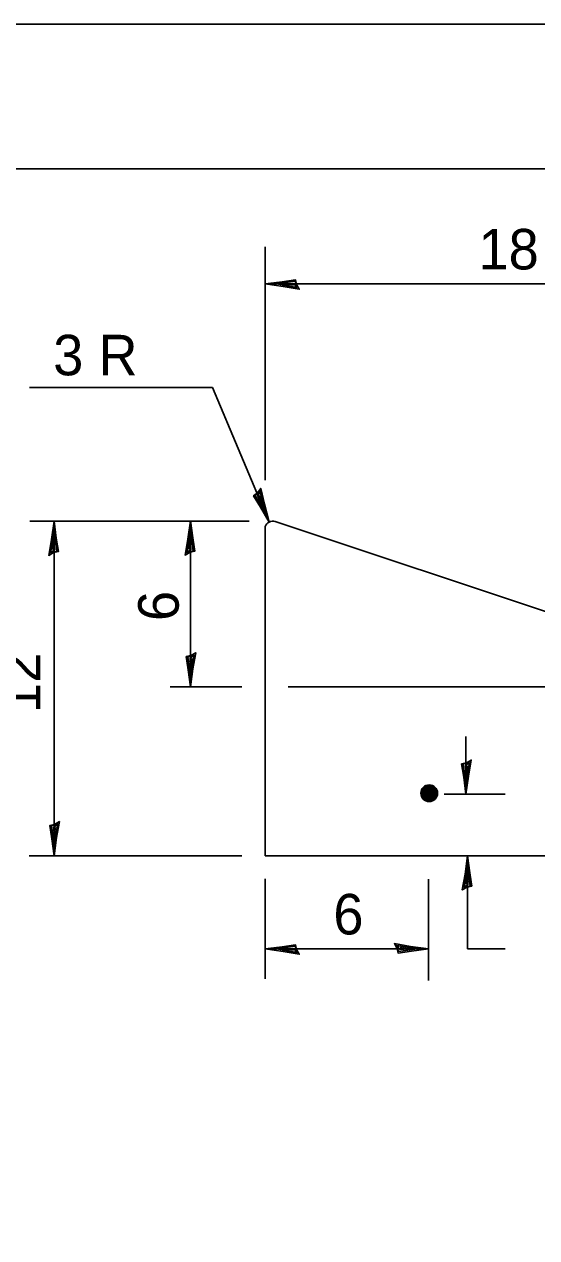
# Model space of a CAD drawing. Extents: x 0 to 2.83, y 0 to 1.83.
# Drawn here: x 0.2862 to 0.4337, y 1.4839 to 1.8333 of the extents above; entities that cross this region are included whole.
import ezdxf

# ---------------------------------------------------------------- set-up
doc = ezdxf.new("R2010")
doc.units = 0
for name, color, linetype in [('RD_Pr_Roadway_Dimensions', 7, 'Continuous'), ('SH_General_Details', 7, 'Continuous'), ('SH_Printer_Plotting_Border', 7, 'Continuous')]:
    doc.layers.add(name, color=color, linetype=linetype)

msp = doc.modelspace()

# ---------------------------------------------------------------- linework, layer by layer
at = {"layer": 'RD_Pr_Roadway_Dimensions'}
for p, q in [((0.35549055459728696, 1.7020721915957837), (0.35549055459728696, 1.7692521915835646)), ((0.35549055459728696, 1.7585705249307064), (0.5012905546092079, 1.7585705249307064)), ((0.34036055460205533, 1.7287721915838627), (0.2877472212575958, 1.7287721915838627)), ((0.34036055460205533, 1.7287721915838627), (0.356702221261023, 1.6900055249137191)), ((0.3509505545959458, 1.6902405249280243), (0.28780055459967113, 1.6902405249280243)), ((0.2948155546054826, 1.6902405249280243), (0.2948155546054826, 1.5939071915944425)), ((0.3340438879393623, 1.6903271915910152), (0.3340438879393623, 1.642507191598168)), ((0.3488238879308686, 1.642507191598168), (0.32820555459117745, 1.642507191598168)), ((0.48795722127637126, 1.642507191598168), (0.3621572212644503, 1.642507191598168)), ((0.4132822212644503, 1.6282888582547514), (0.4132822212644503, 1.611630524913719)), ((0.4070738879308686, 1.611630524913719), (0.4245422212742851, 1.611630524913719)), ((0.3488238879308686, 1.5939071915944425), (0.28761555459728694, 1.5939071915944425)), ((0.41377222127398705, 1.5939071915944425), (0.41377222127398705, 1.567082191586247)), ((0.35549055459728696, 1.5872405249280241), (0.35549055459728696, 1.5584621915814785)), ((0.4025705546007142, 1.5871388582584767), (0.4025705546007142, 1.5580305249293653)), ((0.35549055459728696, 1.567082191586247), (0.4025705546007142, 1.567082191586247)), ((0.41377222127398705, 1.567082191586247), (0.4245422212742851, 1.567082191586247))]:
    msp.add_line(p, q, dxfattribs=at)
for points in [[(0.36452722126921866, 1.7584388582510262), (0.36422555459222056, 1.7597871915896741), (0.3604038879342959, 1.7592055249211698), (0.35549055459728696, 1.7585705249307064), (0.36073722126713254, 1.7578505249222127), (0.3653322212763712, 1.757043858249983), (0.36452722126921866, 1.7584388582510262), (0.36412388794278955, 1.7593305249211697), (0.35879222127428506, 1.7585621915859488), (0.3646205545925186, 1.7575405249198286), (0.36376055459833, 1.758687191585949), (0.36131055461025097, 1.7585321915944425), (0.3636672212742851, 1.7581755249304085)], [(0.35331388794040536, 1.6983838582632451), (0.35218888794040537, 1.6975805249211697), (0.3542072212763712, 1.694285524924597), (0.356702221261023, 1.6900055249137191), (0.35532888792610023, 1.695120524923256), (0.35428555459460476, 1.699668858249983), (0.35331388794040536, 1.6983838582632451), (0.3526488879390643, 1.6976655249198287), (0.35542722126474835, 1.6930505249304084), (0.3541055546068237, 1.6988188582462578), (0.3533822212681756, 1.6975805249211697), (0.35447722127666925, 1.695383858263245), (0.35389055459356167, 1.6976938582462577)], [(0.2946838879250572, 1.6812038582560924), (0.29603222126445033, 1.6815055249137192), (0.2954505545959458, 1.6853271915910153), (0.2948155546054826, 1.6902405249280243), (0.29409555459698894, 1.6849938582581787), (0.29328888792475916, 1.6803971915838627), (0.2946838879250572, 1.6812038582560924), (0.29557555459594587, 1.6816071915825217), (0.29480722125998, 1.686938858251026), (0.29378555459460476, 1.681110524912676), (0.29493222125998, 1.6819705249269812), (0.2947772212692187, 1.6844205249150603), (0.2944205546044395, 1.6820638582510261)], [(0.33391222125968195, 1.6812905249198287), (0.33526055459833004, 1.6815921915968268), (0.33467888792982553, 1.6854138582547513), (0.3340438879393623, 1.6903271915910152), (0.33332388793086865, 1.6850805249211698), (0.33251722125863886, 1.680483858247599), (0.33391222125968195, 1.6812905249198287), (0.33480388792982557, 1.6816938582462577), (0.3340355545946047, 1.6870255249140171), (0.33301388792848446, 1.6811971915957837), (0.33416055459460475, 1.6820571915907172), (0.3340055546030984, 1.6845071915981678), (0.3336488879390643, 1.6821505249140172)], [(0.33417555459967113, 1.651543858249983), (0.33282722126102304, 1.6512421915931015), (0.33340888792952755, 1.6474205249150602), (0.3340438879393623, 1.642507191598168), (0.33476388792848444, 1.647753858248642), (0.3355705546007142, 1.6523488582571355), (0.33417555459967113, 1.651543858249983), (0.3332838879295275, 1.6511405249235538), (0.3340522212647483, 1.6458088582557944), (0.3350738879308686, 1.6516371915933994), (0.33392722126474833, 1.6507771915790943), (0.33408222127637127, 1.6483271915910154), (0.3344388879404054, 1.6506838582557946)], [(0.41341388792475914, 1.6206671915849058), (0.41206555460548255, 1.6203655249280242), (0.41264722127398706, 1.616543858249983), (0.4132822212644503, 1.611630524913719), (0.41400222127294395, 1.6168771915835647), (0.41480888792505716, 1.6214721915920585), (0.41341388792475914, 1.6206671915849058), (0.4125222212739871, 1.6202638582584767), (0.4132905546092079, 1.6149321915907173), (0.41431222127532813, 1.6207605249283223), (0.41316555460920784, 1.6199005249140173), (0.4133205546007142, 1.617450524925938), (0.4136772212647483, 1.6198071915907173)], [(0.2949472212657914, 1.6029438582462578), (0.29359888792714334, 1.602642191588631), (0.2941805545949028, 1.5988205249307064), (0.2948155546054826, 1.5939071915944425), (0.29553555459460473, 1.5991538582642881), (0.2963422212668345, 1.6037488582534103), (0.2949472212657914, 1.6029438582462578), (0.29405555459490273, 1.6025405249198286), (0.2948238879308686, 1.5972088582513242), (0.2958455545969889, 1.6030371915896742), (0.2946988879308686, 1.6021771915954857), (0.2948538879417465, 1.59972719158729), (0.2952105546065257, 1.6020838582513242)], [(0.41364055459356164, 1.584870524923256), (0.4149888879322097, 1.5851721915801376), (0.4144072212644503, 1.5889938582581786), (0.41377222127398705, 1.5939071915944425), (0.41305222126474833, 1.588660524924597), (0.41224555459251855, 1.584063858251026), (0.41364055459356164, 1.584870524923256), (0.41453222126445033, 1.5852738582489398), (0.41376388792848445, 1.5906055249174444), (0.41274222126236415, 1.5847771915790945), (0.41388888792848444, 1.5856371915933996), (0.4137338879369781, 1.5880871915814785), (0.41337722127294396, 1.5857305249174445)], [(0.36452722126921866, 1.5669505249259381), (0.36422555459222056, 1.5682988582653312), (0.3604038879342959, 1.5677171915968267), (0.35549055459728696, 1.567082191586247), (0.36073722126713254, 1.5663621915978698), (0.3653322212763712, 1.56555552492564), (0.36452722126921866, 1.5669505249259381), (0.36412388794278955, 1.5678421915968268), (0.35879222127428506, 1.567073858260861), (0.3646205545925186, 1.5660521915954857), (0.36376055459833, 1.567198858260861), (0.36131055461025097, 1.567043858249983), (0.3636672212742851, 1.5666871915859488)], [(0.39353388792952754, 1.5672138582465558), (0.39383555460652564, 1.5658655249280242), (0.3976572212644503, 1.5664471915957836), (0.4025705546007142, 1.567082191586247), (0.39732388793086865, 1.5678021915954856), (0.39272722127666926, 1.5686088582475988), (0.39353388792952754, 1.5672138582465558), (0.39393722127532815, 1.5663221915957837), (0.39926888794383264, 1.5670905249317495), (0.39344055460548255, 1.5681121915978697), (0.3943005545996711, 1.5669655249317496), (0.3967505546078668, 1.5671205249232558), (0.3943938879438326, 1.56747719158729)]]:
    msp.add_lwpolyline(points, dxfattribs=at)
at = {"layer": 'SH_General_Details'}
for p, q in [((2.833327666646799, 1.8333333334724111), (-5.666646798514799e-06, 1.8333333334922792)), ((0.35549055459728696, 1.688738858262947), (0.35549055459728696, 1.5939071915944425)), ((0.5012905546092079, 1.642507191598168), (0.35845222126102305, 1.6901205249232558)), ((0.35549055459728696, 1.5939071915944425), (0.6470905546017572, 1.5939071915944425))]:
    msp.add_line(p, q, dxfattribs=at)
msp.add_lwpolyline([(0.16666099999999995, 1.791666666825613), (2.791661000019868, 1.791666666825613), (2.791661000019868, 0.04166666682561239), (0.16666099999999995, 0.04166666682561239)], close=True, dxfattribs=at)
for centre, radius in [((0.4027356585130677, 1.6119172490042952), 0.0024006053039329306), ((0.40273386147251583, 1.6119146665533393), 0.002286289732285669), ((0.402732582794188, 1.6119122070473937), 0.0021774188629535064), ((0.4027313650116906, 1.6119098646839467), 0.0020737320553637496), ((0.402730205204396, 1.6119076338609069), 0.001974982991747342), ((0.40272910063123557, 1.6119055092734604), 0.001880936131430919), ((0.40272761589965084, 1.611903485834351), 0.001791367762177808), ((0.40272620185842967, 1.6119015587565808), 0.0017060646172941158), ((0.40272528792103984, 1.611899723450592), 0.0016248232936152641), ((0.4027244174942956, 1.6118979755443839), 0.0015474506208649238), ((0.4027235885330126, 1.6118963108656315), 0.0014737625878861358), ((0.4027230875559733, 1.6118947254618017), 0.0014035833440135931), ((0.4027226104207919, 1.6118936483261495), 0.0013367458326158297), ((0.40272215601435163, 1.6118926224706083), 0.0012730913161627824), ((0.40272215601435163, 1.6118916454715042), 0.0012124678704355891), ((0.40272215601435163, 1.6118907149833945), 0.001154731381006136), ((0.40272215601435163, 1.6118898288210242), 0.0010997442558396988), ((0.40272215601435163, 1.6118889848393707), 0.0010473753705212722), ((0.40272215601435163, 1.611888181070736), 0.0009975003093361976), ((0.40272215601435163, 1.611887415568283), 0.0009500001232753955), ((0.40272215601435163, 1.6118866865036396), 0.0009047617723616103), ((0.40272215601435163, 1.6118859921691326), 0.0008616781337717318), ((0.40272215601435163, 1.611885330895832), 0.0008206456071478424), ((0.40272215601435163, 1.6118847011131554), 0.0007815674892187221), ((0.40272215601435163, 1.611884101311615), 0.0007443497786741626), ((0.40272215601435163, 1.611883530080071), 0.0007089048095373914), ((0.40272215601435163, 1.6118829860491066), 0.000675147308576236), ((0.40272215601435163, 1.611882467925301), 0.0006429978202971002), ((0.40272215601435163, 1.6118819744785635), 0.0006123791149274561), ((0.40272215601435163, 1.611881504516056), 0.0005832177846691607), ((0.40272215601435163, 1.6118810569447783), 0.0005554454251037659), ((0.40272215601435163, 1.6118806306717304), 0.0005289953420613117), ((0.40272215601435163, 1.6118802247246116), 0.0005038050500530576), ((0.40272215601435163, 1.6118798380893973), 0.000479814318398553), ((0.40272215601435163, 1.6118794698712735), 0.0004569660285790665), ((0.40272215601435163, 1.6118791191776602), 0.00043520574151830876), ((0.40272215601435163, 1.611878785192719), 0.0004144816376042202), ((0.40272215601435163, 1.6118784671028463), 0.00039474443268377513), ((0.4027224589653895, 1.611878754138699), 0.0003937575727901207), ((0.40272215601435163, 1.611878164171925), 0.0003759470547613065), ((0.40272274675598596, 1.6118787246343997), 0.0003740696694592752), ((0.40272302014312006, 1.6118786966202168), 0.00035536621031837526), ((0.4027232798800454, 1.611878669997057), 0.00033759787756388855), ((0.4027235266231582, 1.6118786447045712), 0.00032071801125179404), ((0.4027237610288546, 1.611878620664528), 0.00030468208952156824), ((0.4027239837118075, 1.6118785978553205), 0.0002894480360516432), ((0.4027241952680633, 1.6118785761592298), 0.00027497570054734263), ((0.402724396235554, 1.6118785555561392), 0.00026122689485793003), ((0.4027245871686027, 1.611878535985699), 0.0002481656336577495), ((0.40272476854553674, 1.6118785174091665), 0.00023575732995530251), ((0.4027249408625648, 1.611878499746075), 0.00022396952020590079), ((0.4027251045570359, 1.6118784829576818), 0.00021277099559948527), ((0.40272526006555415, 1.6118784670231252), 0.00020213250468067423), ((0.402725407805352, 1.6118784518835454), 0.00019202583219302198), ((0.4027255481549189, 1.6118784374994544), 0.00018242461786802913), ((0.4027256814703927, 1.6118784238298742), 0.00017330335889779828), ((0.4027258081302629, 1.6118784108360618), 0.00016463831285456682), ((0.40272592847204064, 1.6118783985180167), 0.00015640635640399878), ((0.40272604279374935, 1.6118783867952733), 0.00014858603740861682), ((0.4027261513934121, 1.6118783756693214), 0.00014115671948152124), ((0.4027262545489356, 1.611878365079811), 0.0001340987998785436), ((0.40272635255908823, 1.6118783550461142), 0.0001273938565577108), ((0.40272644568165994, 1.6118783454892545), 0.00012102417443303518), ((0.4027265341349528, 1.6118783364293485), 0.00011497296721497304), ((0.40272661815738536, 1.611878327826908), 0.00010922432939558435), ((0.4027266979881213, 1.6118783196409552), 0.00010376311093888388), ((0.4027267738246009, 1.6118783118528632), 9.857495347054352e-05), ((0.40272684586724494, 1.6118783044812588), 9.364621384812836e-05), ((0.40272691431274865, 1.6118782974680272), 8.896389900870284e-05), ((0.4027269793414161, 1.611878290792307), 8.45157086553623e-05), ((0.4027270411119447, 1.6118782844742148), 8.02899131420041e-05), ((0.40272709980240323, 1.6118782784541457), 7.627543711034187e-05), ((0.4027271555327461, 1.6118782727320997), 7.24616680560005e-05), ((0.40272720850190374, 1.6118782673080772), 6.883859591584103e-05), ((0.40272725880822396, 1.6118782621425896), 6.539667526707457e-05), ((0.4027273066111491, 1.6118782572550086), 6.212684925711047e-05), ((0.40272735200977183, 1.6118782526058464), 5.902052504132252e-05), ((0.4027273951635346, 1.611878248174986), 5.606948299114824e-05), ((0.40272743613204215, 1.6118782439825443), 5.3266028026814256e-05), ((0.40272747507324674, 1.6118782399890332), 5.060271144240896e-05), ((0.40272751204824303, 1.6118782361944526), 4.807259801684424e-05), ((0.4027275471948669, 1.6118782325980572), 4.566896143095279e-05), ((0.40272758057346797, 1.611878229181221), 4.33855511003975e-05), ((0.40272761228313897, 1.611878225922337), 4.1216263696517455e-05), ((0.40272764240360115, 1.6118782228228954), 3.9155445768286894e-05), ((0.40272767101383067, 1.6118782199022679), 3.719763773334985e-05), ((0.4027276982136652, 1.6118782171209662), 3.533775744868332e-05), ((0.4027277240224764, 1.6118782144588737), 3.3570870533470815e-05), ((0.4027277485594735, 1.6118782119554786), 3.189232624421541e-05), ((0.4027277718850062, 1.6118782095511763), 3.0297712787337246e-05), ((0.4027277940177009, 1.6118782072861997), 2.8782827275678117e-05), ((0.40272781505814054, 1.6118782051404326), 2.7343688041284106e-05), ((0.4027278350458131, 1.611878203093758), 2.597650347167073e-05), ((0.40272785403957817, 1.6118782011469213), 2.467767813762579e-05), ((0.4027278720602975, 1.6118781992991773), 2.344379566144659e-05), ((0.40272788920631863, 1.6118781975311547), 2.227160561937436e-05), ((0.40272790547838666, 1.6118781958622246), 2.1158025859929713e-05), ((0.4027279209361062, 1.6118781942923872), 2.0100122305177725e-05), ((0.4027279356383369, 1.6118781927821546), 1.909512069037985e-05), ((0.40272794958582375, 1.6118781913516431), 1.814036528166953e-05), ((0.40272841724386665, 1.611878492931774), 1.7233349729229286e-05), ((0.40272886153688886, 1.611878779431185), 1.6371684597322214e-05), ((0.4027292835973785, 1.6118790516061097), 1.5553102202672908e-05), ((0.4027296845578239, 1.6118793101710587), 1.477545165409958e-05), ((0.4027300654717371, 1.6118795558017998), 1.4036675229594652e-05), ((0.4027304273509071, 1.611879789153984), 1.3334846062259838e-05), ((0.40273077113112665, 1.6118800108430296), 1.2668100028858389e-05), ((0.40273109770497534, 1.6118802214463561), 1.2034700506364073e-05), ((0.4027314079665229, 1.6118804215190319), 1.1432963977442583e-05), ((0.40273170271149134, 1.6118806115788726), 1.086132503688711e-05), ((0.402731982714741, 1.6118807921608298), 1.0318249324529298e-05), ((0.40273224873027064, 1.6118809636828808), 9.80233565561685e-06), ((0.4027325014338479, 1.6118811266419797), 9.312216688503466e-06), ((0.4027327415012405, 1.6118812814553587), 8.846606032678762e-06), ((0.40273296956872795, 1.6118814285395053), 8.404275889117764e-06), ((0.40273318623161175, 1.6118815682527927), 7.984062016103848e-06), ((0.4027333920665667, 1.6118817009923367), 7.5848597216270414e-06), ((0.4027335876092896, 1.611881827076277), 7.205616678832847e-06), ((0.40273377337685085, 1.611881946881613), 6.84533627328573e-06), ((0.4027344042525277, 1.6118820606668798), 6.503069489245645e-06)]:
    msp.add_circle(centre, radius, dxfattribs=at)
msp.add_arc((0.35772752299538113, 1.6878100280364363), 0.002423496430785106, 72.61694166666666, 157.4484583333333, dxfattribs=at)
at = {"layer": 'SH_Printer_Plotting_Border'}
msp.add_lwpolyline([(-5.666646798514799e-06, 0), (2.8333276668454803, 0), (2.8333276668454803, 1.8333333334922792), (-5.666646798514799e-06, 1.8333333334922792)], close=True, dxfattribs=at)

# ---------------------------------------------------------------- texts
at = {"layer": 'RD_Pr_Roadway_Dimensions'}
for s, p in [('18', (0.41689279296610565, 1.762738858262947)), ('3 R', (0.2945463182824503, 1.732253858248642)), ('6', (0.37514563470526163, 1.5712505249184876))]:
    msp.add_text(s, height=0.011666669999999999, dxfattribs=at).set_placement(p)
for s, p in [('6', (0.3306688879393623, 1.661505015739181)), ('12', (0.29083388794144843, 1.6350147487400306))]:
    msp.add_text(s, height=0.011666669999999999, rotation=89.99999999999999, dxfattribs=at).set_placement(p)

doc.saveas('drawing.dxf')
